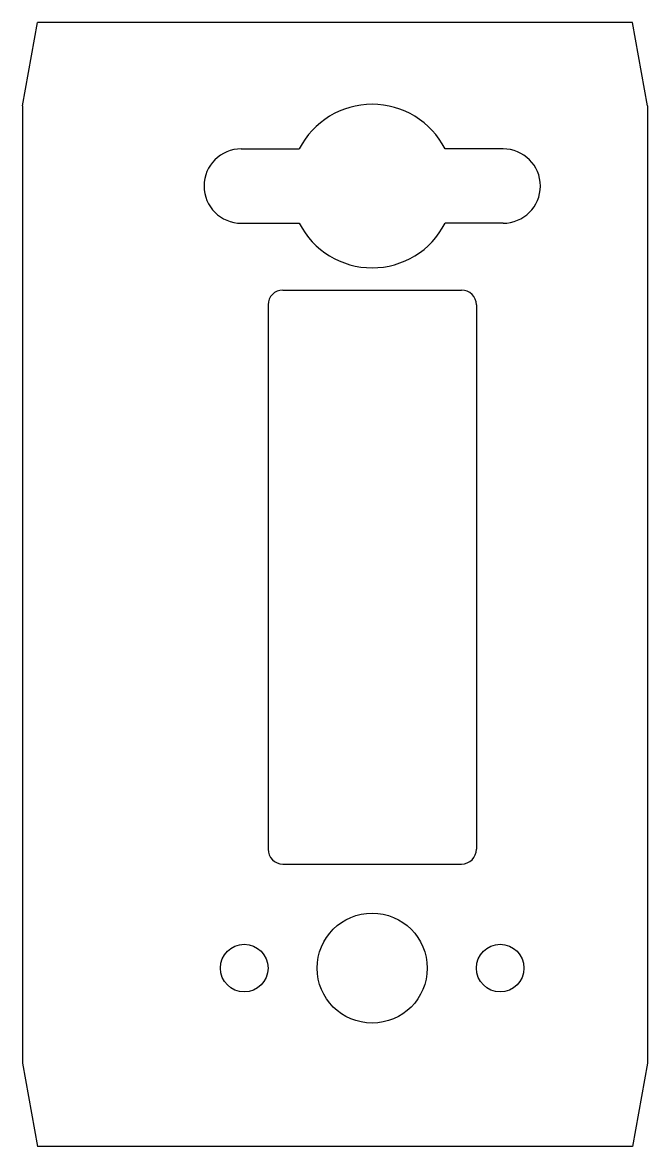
# Model space of a CAD drawing. Extents: x -21 to 21, y -37.8 to 37.8.
import ezdxf

# ---------------------------------------------------------------- set-up
doc = ezdxf.new("R2010")
doc.units = 0
doc.header["$MEASUREMENT"] = 0
doc.layers.add('VISIBLE', color=7, linetype='CONTINUOUS')

msp = doc.modelspace()

# ---------------------------------------------------------------- linework, layer by layer
at = {"layer": 'VISIBLE'}
for p, q in [((-21, 32.2), (-20, 37.8)), ((20, 37.8), (-20, 37.8)), ((21, 32.2), (20, 37.8)), ((-21, 32.2), (-21, -32.2)), ((21, 32.2), (21, -32.2)), ((-6.3, 29.3), (-2.399, 29.3)), ((11.3, 29.3), (7.399, 29.3)), ((-6.3, 24.3), (-2.399, 24.3)), ((11.3, 24.3), (7.399, 24.3)), ((-3.5, 19.8), (8.5, 19.8)), ((-4.5, 18.8), (-4.5, -17.8)), ((9.5, 18.8), (9.5, -17.8)), ((-3.5, -18.8), (8.5, -18.8)), ((-21, -32.2), (-20, -37.8)), ((21, -32.2), (20, -37.8)), ((20, -37.8), (-20, -37.8))]:
    msp.add_line(p, q, dxfattribs=at)
for centre, radius in [((2.5, -25.8), 3.7), ((-6.1, -25.8), 1.6), ((11.1, -25.8), 1.6)]:
    msp.add_circle(centre, radius, dxfattribs=at)
for centre, radius, start, end in [((2.5, 26.8), 5.5, 27.03569, 152.96431), ((-6.3, 26.8), 2.5, 90, 270), ((11.3, 26.8), 2.5, 270, 90), ((2.5, 26.8), 5.5, 207.03569, 332.96431), ((-3.5, 18.8), 1, 90, 180), ((8.5, 18.8), 1, 0, 90), ((-3.5, -17.8), 1, 180, 270), ((8.5, -17.8), 1, 270, 0)]:
    msp.add_arc(centre, radius, start, end, dxfattribs=at)

doc.saveas('drawing.dxf')
